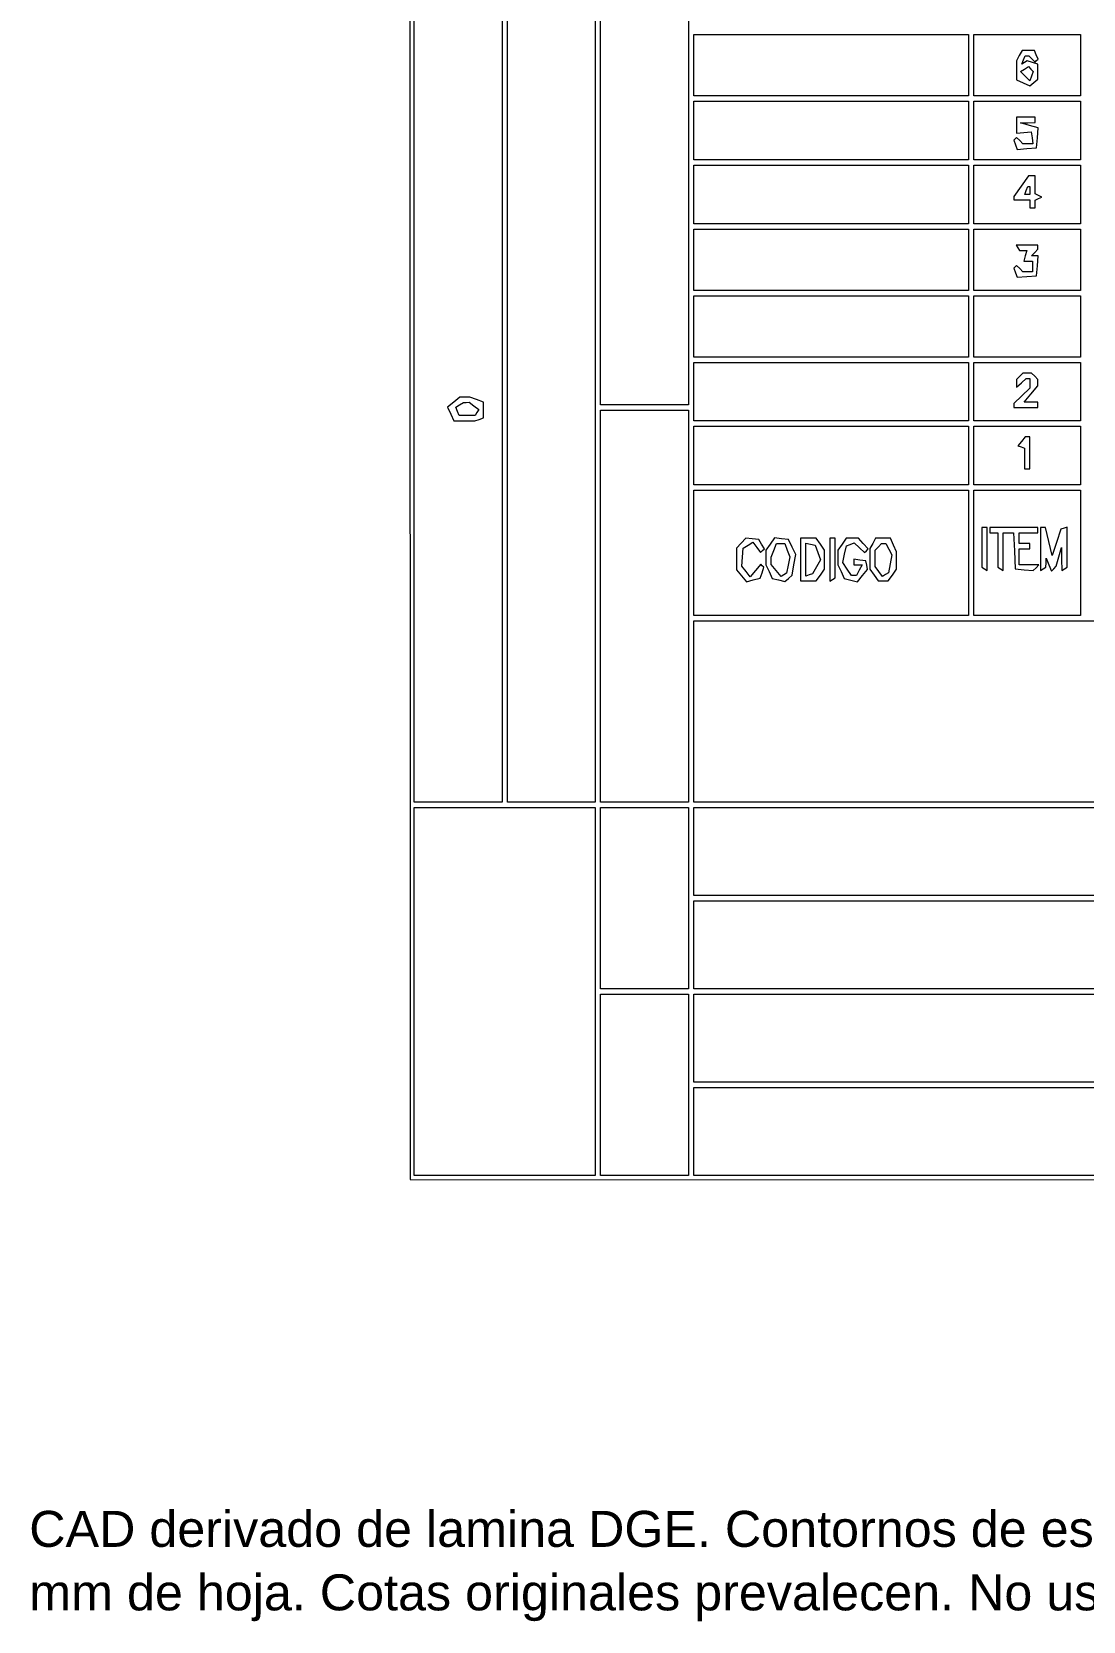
# Paper-space layout 'AN-19-DGE-074' of a CAD drawing. Header units: metres, sheet in millimetres. Extents: x 12 to 193, y 4 to 291.
# Drawn here: x 12.1 to 61.8, y 4.5 to 79.6 of the extents above; entities that cross this region are included whole.
import ezdxf

# ---------------------------------------------------------------- set-up
doc = ezdxf.new("R2010")
doc.units = ezdxf.units.M
doc.layers.add('DGE_CONTORNOS', color=7, linetype='Continuous', lineweight=0)
doc.layers.add('DGE_DATOS', color=7, linetype='Continuous', lineweight=0)
doc.styles.add('DGE_ARIAL', font='arial.ttf')

# ---------------------------------------------------------------- blocks, each defined once
blk = doc.blocks.new('LP_REF_DGE_MT_074')
at = {"layer": 'DGE_CONTORNOS'}
for points in [[(29.957, 147.368), (29.988, 25.36), (111.504, 25.329), (193.02, 25.297), (193.02, 147.336), (193.02, 269.375), (111.473, 269.375), (29.925, 269.375)], [(34.333, 61.884), (34.333, 43.181), (32.255, 43.181), (30.177, 43.181), (30.177, 61.884), (30.177, 80.586), (32.255, 80.586), (34.333, 80.586)], [(38.741, 61.884), (38.741, 43.181), (36.663, 43.181), (34.585, 43.181), (34.585, 61.884), (34.585, 80.586), (36.663, 80.586), (38.741, 80.586)], [(43.149, 71.266), (43.149, 61.947), (41.071, 61.947), (38.993, 61.947), (38.993, 71.266), (38.993, 80.586), (41.071, 80.586), (43.149, 80.586)], [(56.373, 78.004), (56.373, 76.556), (49.887, 76.556), (43.401, 76.556), (43.401, 78.004), (43.401, 79.453), (49.887, 79.453), (56.373, 79.453)], [(61.663, 78.004), (61.663, 76.556), (59.144, 76.556), (56.625, 76.556), (56.625, 78.004), (56.625, 79.453), (59.144, 79.453), (61.663, 79.453)], [(58.771, 78.453), (58.64, 78.21), (58.64, 77.758), (58.64, 77.306), (58.951, 77.165), (59.262, 77.023), (59.455, 77.183), (59.648, 77.343), (59.648, 77.696), (59.648, 78.05), (59.397, 78.13), (59.146, 78.21), (59.021, 78.132), (58.895, 78.054), (58.97, 78.25), (59.045, 78.445), (59.132, 78.445), (59.219, 78.445), (59.368, 78.296), (59.518, 78.147), (59.586, 78.215), (59.654, 78.283), (59.574, 78.49), (59.495, 78.697), (59.198, 78.697), (58.901, 78.697)], [(59.345, 77.487), (59.261, 77.267), (59.045, 77.483), (58.829, 77.699), (59.017, 77.815), (59.205, 77.931), (59.317, 77.819), (59.429, 77.706)], [(56.373, 74.919), (56.373, 73.533), (49.887, 73.533), (43.401, 73.533), (43.401, 74.919), (43.401, 76.304), (49.887, 76.304), (56.373, 76.304)], [(61.663, 74.919), (61.663, 73.533), (59.144, 73.533), (56.625, 73.533), (56.625, 74.919), (56.625, 76.304), (59.144, 76.304), (61.663, 76.304)], [(58.64, 75.166), (58.64, 74.783), (58.986, 74.82), (59.333, 74.856), (59.373, 74.572), (59.413, 74.289), (59.178, 74.289), (58.942, 74.289), (58.793, 74.438), (58.644, 74.587), (58.576, 74.519), (58.508, 74.451), (58.59, 74.237), (58.672, 74.024), (59.128, 74.062), (59.585, 74.1), (59.623, 74.567), (59.662, 75.034), (59.246, 75.154), (58.829, 75.274), (59.175, 75.285), (59.522, 75.297), (59.522, 75.423), (59.522, 75.549), (59.081, 75.549), (58.64, 75.549)], [(56.373, 71.896), (56.373, 70.511), (49.887, 70.511), (43.401, 70.511), (43.401, 71.896), (43.401, 73.282), (49.887, 73.282), (56.373, 73.282)], [(61.663, 71.896), (61.663, 70.511), (59.144, 70.511), (56.625, 70.511), (56.625, 71.896), (56.625, 73.282), (59.144, 73.282), (61.663, 73.282)], [(58.861, 72.283), (58.514, 71.793), (58.514, 71.719), (58.514, 71.644), (58.892, 71.644), (59.27, 71.644), (59.27, 71.455), (59.27, 71.266), (59.396, 71.266), (59.522, 71.266), (59.522, 71.445), (59.522, 71.623), (59.679, 71.697), (59.837, 71.77), (59.679, 71.844), (59.522, 71.917), (59.522, 72.347), (59.522, 72.778), (59.364, 72.775), (59.207, 72.772)], [(59.27, 72.085), (59.27, 71.896), (59.148, 71.896), (59.026, 71.896), (59.098, 72.085), (59.171, 72.274), (59.22, 72.274), (59.27, 72.274)], [(56.373, 68.811), (56.373, 67.362), (49.887, 67.362), (43.401, 67.362), (43.401, 68.811), (43.401, 70.259), (49.887, 70.259), (56.373, 70.259)], [(61.663, 68.811), (61.663, 67.362), (59.144, 67.362), (56.625, 67.362), (56.625, 68.811), (56.625, 70.259), (59.144, 70.259), (61.663, 70.259)], [(58.703, 69.377), (58.781, 69.251), (58.951, 69.251), (59.12, 69.251), (59.054, 68.999), (58.989, 68.748), (59.192, 68.748), (59.396, 68.748), (59.396, 68.496), (59.396, 68.244), (59.169, 68.244), (58.942, 68.244), (58.793, 68.393), (58.644, 68.542), (58.576, 68.474), (58.508, 68.406), (58.59, 68.192), (58.672, 67.979), (59.128, 68.017), (59.585, 68.055), (59.624, 68.527), (59.663, 68.999), (59.504, 68.999), (59.345, 68.999), (59.497, 69.151), (59.648, 69.302), (59.648, 69.402), (59.648, 69.503), (59.136, 69.503), (58.625, 69.503)], [(56.373, 65.662), (56.373, 64.214), (49.887, 64.214), (43.401, 64.214), (43.401, 65.662), (43.401, 67.11), (49.887, 67.11), (56.373, 67.11)], [(61.663, 65.662), (61.663, 64.214), (59.144, 64.214), (56.625, 64.214), (56.625, 65.662), (56.625, 67.11), (59.144, 67.11), (61.663, 67.11)], [(56.373, 62.576), (56.373, 61.191), (49.887, 61.191), (43.401, 61.191), (43.401, 62.576), (43.401, 63.962), (49.887, 63.962), (56.373, 63.962)], [(61.663, 62.576), (61.663, 61.191), (59.144, 61.191), (56.625, 61.191), (56.625, 62.576), (56.625, 63.962), (59.144, 63.962), (61.663, 63.962)], [(58.791, 63.307), (58.64, 63.156), (58.64, 62.972), (58.64, 62.789), (58.87, 62.998), (59.101, 63.206), (59.185, 63.206), (59.27, 63.206), (59.27, 62.978), (59.27, 62.749), (58.892, 62.387), (58.514, 62.025), (58.514, 61.923), (58.514, 61.821), (59.081, 61.821), (59.648, 61.821), (59.648, 61.947), (59.648, 62.073), (59.322, 62.073), (58.996, 62.073), (59.322, 62.46), (59.648, 62.848), (59.648, 63.002), (59.648, 63.156), (59.497, 63.307), (59.345, 63.458), (59.144, 63.458), (58.942, 63.458)], [(32.053, 62.087), (31.761, 61.85), (31.911, 61.521), (32.061, 61.191), (32.557, 61.191), (33.053, 61.191), (33.253, 61.267), (33.452, 61.344), (33.452, 61.711), (33.452, 62.079), (33.129, 62.202), (32.806, 62.324), (32.576, 62.324), (32.346, 62.324)], [(33.006, 61.903), (33.238, 61.733), (33.149, 61.588), (33.059, 61.443), (32.685, 61.443), (32.31, 61.443), (32.233, 61.644), (32.156, 61.846), (32.331, 61.957), (32.507, 62.069), (32.641, 62.071), (32.774, 62.073)], [(43.149, 52.438), (43.149, 43.181), (41.071, 43.181), (38.993, 43.181), (38.993, 52.438), (38.993, 61.695), (41.071, 61.695), (43.149, 61.695)], [(56.373, 59.554), (56.373, 58.168), (49.887, 58.168), (43.401, 58.168), (43.401, 59.554), (43.401, 60.939), (49.887, 60.939), (56.373, 60.939)], [(61.663, 59.554), (61.663, 58.168), (59.144, 58.168), (56.625, 58.168), (56.625, 59.554), (56.625, 60.939), (59.144, 60.939), (61.663, 60.939)], [(58.876, 60.226), (58.703, 60.017), (58.861, 59.964), (59.018, 59.911), (59.018, 59.417), (59.018, 58.924), (59.144, 58.924), (59.27, 58.924), (59.27, 59.68), (59.27, 60.435), (59.159, 60.435), (59.049, 60.435)], [(56.373, 54.957), (56.373, 51.997), (49.887, 51.997), (43.401, 51.997), (43.401, 54.957), (43.401, 57.916), (49.887, 57.916), (56.373, 57.916)], [(61.663, 54.957), (61.663, 51.997), (59.144, 51.997), (56.625, 51.997), (56.625, 54.957), (56.625, 57.916), (59.144, 57.916), (61.663, 57.916)], [(45.63, 55.425), (45.416, 55.189), (45.416, 54.677), (45.416, 54.166), (45.647, 53.881), (45.878, 53.596), (46.205, 53.679), (46.533, 53.761), (46.616, 54.022), (46.699, 54.283), (46.627, 54.354), (46.556, 54.426), (46.309, 54.125), (46.062, 53.823), (45.866, 54.075), (45.669, 54.327), (45.7, 54.755), (45.731, 55.183), (45.959, 55.322), (46.187, 55.461), (46.367, 55.218), (46.547, 54.975), (46.638, 55.066), (46.73, 55.158), (46.596, 55.372), (46.461, 55.587), (46.153, 55.624), (45.844, 55.661)], [(47.003, 55.377), (46.802, 55.09), (46.802, 54.746), (46.802, 54.402), (46.949, 54.078), (47.097, 53.754), (47.392, 53.68), (47.686, 53.606), (47.864, 53.754), (48.041, 53.901), (48.124, 54.391), (48.207, 54.881), (48.039, 55.234), (47.87, 55.587), (47.537, 55.625), (47.204, 55.664)], [(48.439, 54.642), (48.439, 53.634), (48.81, 53.634), (49.18, 53.634), (49.376, 53.914), (49.572, 54.194), (49.572, 54.642), (49.572, 55.09), (49.376, 55.37), (49.18, 55.649), (48.81, 55.649), (48.439, 55.649)], [(49.824, 54.635), (49.824, 53.62), (49.95, 53.697), (50.076, 53.775), (50.076, 54.712), (50.076, 55.649), (49.95, 55.649), (49.824, 55.649)], [(50.398, 55.37), (50.202, 55.09), (50.202, 54.746), (50.202, 54.402), (50.35, 54.078), (50.497, 53.754), (50.812, 53.675), (51.126, 53.596), (51.362, 53.888), (51.598, 54.179), (51.56, 54.379), (51.522, 54.579), (51.24, 54.619), (50.958, 54.659), (50.958, 54.525), (50.958, 54.39), (51.151, 54.39), (51.344, 54.39), (51.21, 54.138), (51.075, 53.886), (50.956, 53.886), (50.838, 53.886), (50.635, 54.196), (50.432, 54.506), (50.518, 54.897), (50.604, 55.289), (50.785, 55.358), (50.967, 55.428), (51.215, 55.204), (51.463, 54.979), (51.545, 55.062), (51.628, 55.144), (51.399, 55.397), (51.171, 55.649), (50.882, 55.649), (50.594, 55.649)], [(51.844, 55.406), (51.713, 55.162), (51.713, 54.678), (51.713, 54.194), (51.909, 53.914), (52.105, 53.634), (52.343, 53.634), (52.581, 53.634), (52.777, 53.914), (52.973, 54.194), (52.973, 54.601), (52.973, 55.008), (52.827, 55.329), (52.68, 55.649), (52.327, 55.649), (51.974, 55.649)], [(57.003, 55.216), (57.003, 54.279), (57.129, 54.201), (57.255, 54.123), (57.255, 55.138), (57.255, 56.153), (57.129, 56.153), (57.003, 56.153)], [(57.381, 56.027), (57.381, 55.901), (57.57, 55.901), (57.759, 55.901), (57.759, 55.09), (57.759, 54.279), (57.884, 54.201), (58.01, 54.123), (58.01, 55.012), (58.01, 55.901), (58.257, 55.901), (58.503, 55.901), (58.54, 55.051), (58.577, 54.201), (59.002, 54.16), (59.428, 54.12), (59.563, 54.255), (59.698, 54.39), (59.232, 54.39), (58.766, 54.39), (58.766, 54.768), (58.766, 55.146), (59.018, 55.146), (59.27, 55.146), (59.27, 55.272), (59.27, 55.398), (59.018, 55.398), (58.766, 55.398), (58.766, 55.649), (58.766, 55.901), (59.207, 55.901), (59.648, 55.901), (59.648, 56.027), (59.648, 56.153), (58.514, 56.153), (57.381, 56.153)], [(59.774, 55.138), (59.774, 54.123), (59.9, 54.201), (60.025, 54.279), (60.033, 54.492), (60.041, 54.705), (60.163, 54.4), (60.285, 54.095), (60.397, 54.211), (60.51, 54.327), (60.634, 54.768), (60.758, 55.209), (60.77, 54.666), (60.781, 54.123), (60.907, 54.201), (61.033, 54.279), (61.033, 55.227), (61.033, 56.174), (60.884, 56.125), (60.735, 56.075), (60.526, 55.453), (60.318, 54.831), (60.159, 55.492), (60, 56.153), (59.887, 56.153), (59.774, 56.153)], [(47.809, 55.083), (47.929, 54.768), (47.853, 54.387), (47.777, 54.007), (47.647, 53.927), (47.516, 53.846), (47.285, 54.132), (47.054, 54.418), (47.054, 54.585), (47.054, 54.751), (47.176, 55.075), (47.299, 55.398), (47.494, 55.398), (47.689, 55.398)], [(49.251, 54.978), (49.375, 54.625), (49.19, 54.297), (49.006, 53.969), (48.848, 53.917), (48.691, 53.865), (48.691, 54.641), (48.691, 55.416), (48.909, 55.374), (49.126, 55.332)], [(52.602, 55.132), (52.744, 54.867), (52.665, 54.444), (52.585, 54.021), (52.445, 53.934), (52.305, 53.848), (52.135, 54.08), (51.965, 54.312), (51.965, 54.704), (51.965, 55.095), (52.116, 55.246), (52.267, 55.398), (52.364, 55.398), (52.46, 55.398)], [(192.768, 47.463), (192.768, 43.181), (118.085, 43.181), (43.401, 43.181), (43.401, 47.463), (43.401, 51.745), (118.085, 51.745), (192.768, 51.745)], [(38.741, 34.239), (38.741, 25.549), (34.459, 25.549), (30.177, 25.549), (30.177, 34.239), (30.177, 42.929), (34.459, 42.929), (38.741, 42.929)], [(43.149, 38.647), (43.149, 34.365), (41.071, 34.365), (38.993, 34.365), (38.993, 38.647), (38.993, 42.929), (41.071, 42.929), (43.149, 42.929)], [(69.597, 40.851), (69.597, 38.773), (56.499, 38.773), (43.401, 38.773), (43.401, 40.851), (43.401, 42.929), (56.499, 42.929), (69.597, 42.929)], [(69.597, 36.443), (69.597, 34.365), (56.499, 34.365), (43.401, 34.365), (43.401, 36.443), (43.401, 38.521), (56.499, 38.521), (69.597, 38.521)], [(43.149, 29.831), (43.149, 25.549), (41.071, 25.549), (38.993, 25.549), (38.993, 29.831), (38.993, 34.113), (41.071, 34.113), (43.149, 34.113)], [(69.597, 32.035), (69.597, 29.957), (56.499, 29.957), (43.401, 29.957), (43.401, 32.035), (43.401, 34.113), (56.499, 34.113), (69.597, 34.113)], [(69.597, 27.627), (69.597, 25.549), (56.499, 25.549), (43.401, 25.549), (43.401, 27.627), (43.401, 29.705), (56.499, 29.705), (69.597, 29.705)]]:
    blk.add_lwpolyline(points, close=True, dxfattribs=at)
at = {"layer": 'DGE_DATOS', "style": 'DGE_ARIAL'}
for s, p in [('CAD derivado de lamina DGE. Contornos de escaneo; no DWG emitido por MINEM.', (12, 8)), ('mm de hoja. Cotas originales prevalecen. No usar contornos para medir piezas.', (12, 5))]:
    blk.add_text(s, height=1.7, dxfattribs=at).set_placement(p)

psp = doc.layouts.new('AN-19-DGE-074')

# ---------------------------------------------------------------- block references
at = {"layer": 'DGE_DATOS'}
psp.add_blockref('LP_REF_DGE_MT_074', (0, 0), dxfattribs=at)

doc.saveas('drawing.dxf')
